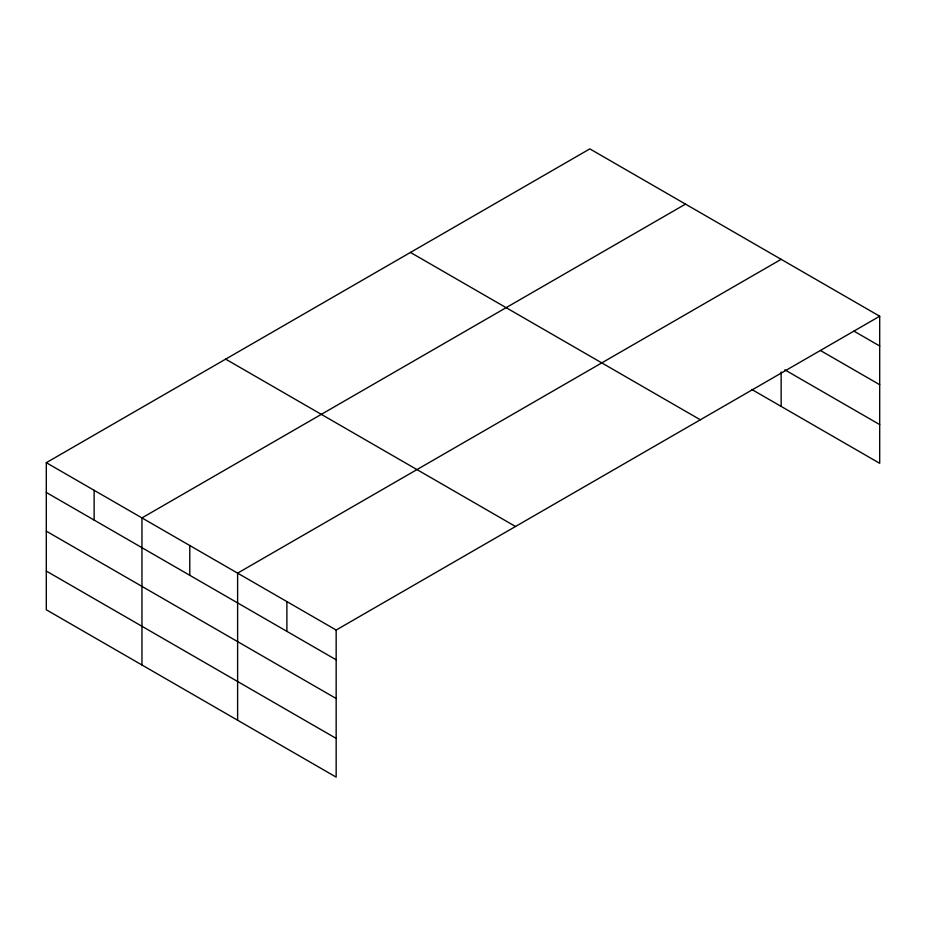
<?xml version="1.0" encoding="UTF-8"?>
<svg xmlns="http://www.w3.org/2000/svg" width="926" height="926" viewBox="0 0 926 926"><rect width="100%" height="100%" fill="white"/><g stroke="black" fill="none" stroke-linecap="round" stroke-linejoin="round"><path stroke-width="1.39" d="M879.7 316.229L589.839 148.878L46.3 462.687L46.3 609.771L336.161 777.122L336.161 630.039L879.7 316.229L879.7 463.313L751.715 389.418M685.495 204.114L141.956 517.912L141.956 664.995M781.15 259.338L237.612 573.136L237.612 720.22M853.83 331.057L879.7 346M820.563 350.572L879.7 384.707M784.843 369.833L879.7 424.594M410.473 252.439L700.334 419.791M225.666 359.138L515.527 526.489M46.3 462.687L336.161 630.039M46.3 492.458L336.161 659.81M46.3 531.165L336.161 698.517M46.3 571.053L336.161 738.404M781.15 371.997L781.15 406.41M286.886 601.587L286.886 631.358M189.784 545.53L189.784 575.289M94.128 490.305L94.128 520.065"/></g></svg>
